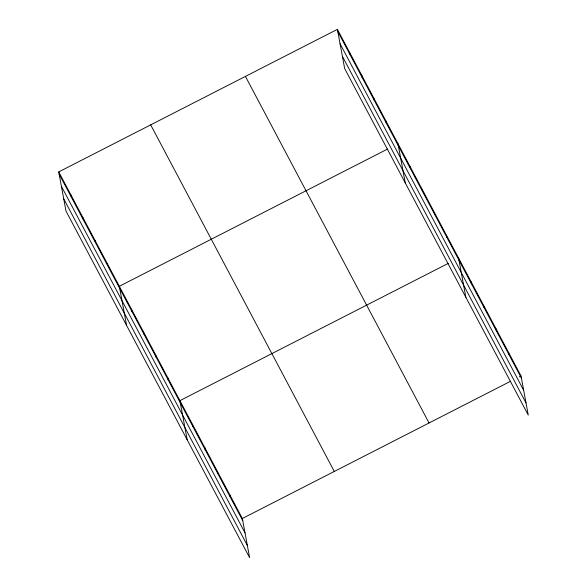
<?xml version="1.0" encoding="UTF-8"?>
<svg xmlns="http://www.w3.org/2000/svg" width="587" height="587" viewBox="0 0 587 587"><rect width="100%" height="100%" fill="white"/><g stroke="black" fill="none" stroke-linecap="round" stroke-linejoin="round"><path stroke-width="0.88" d="M58.737 171.91L242.35 518.497L249.607 557.65L65.993 211.063L58.737 171.91L337.393 29.35L521.007 375.937L528.263 415.09L344.65 68.503L337.393 29.35M387.677 148.995L119.33 286.287L126.587 325.44M448.27 263.372L179.923 400.657L187.18 439.81M242.35 518.497L510.697 381.205M519.422 376.744L521.007 375.937M337.796 31.529L521.41 378.116M340.056 43.732L523.67 390.311M342.382 56.301L526.003 402.887M245.432 76.398L429.053 422.978M150.69 124.87L334.311 471.449M59.14 174.09L242.754 520.676M61.4 186.292L245.021 532.879M63.734 198.861L247.347 545.448M508.518 352.369L508.922 354.548M496.037 328.801L496.441 330.98M483.549 305.233L483.952 307.412M471.06 281.665L471.464 283.844M458.579 258.097L465.836 297.249M446.458 235.218L446.861 237.397M434.336 212.347L434.74 214.526M422.222 189.469L422.625 191.648M410.1 166.598L410.504 168.777M397.986 143.72L405.243 182.873M385.864 120.849L386.268 123.028M373.743 97.97L374.146 100.15M361.629 75.099L362.032 77.279M349.507 52.221L349.911 54.4M229.869 494.929L230.273 497.108M217.381 471.361L217.784 473.54M204.892 447.793L205.296 449.972M192.411 424.225L192.815 426.404M167.809 377.786L168.212 379.958M155.687 354.908L156.091 357.087M143.566 332.037L143.969 334.208M131.451 309.158L131.855 311.337M107.216 263.409L107.619 265.588M95.094 240.538L95.498 242.71M82.972 217.66L83.376 219.839M70.858 194.789L71.262 196.961"/></g></svg>
